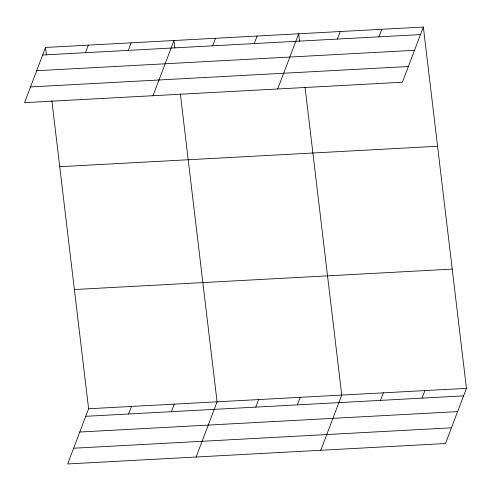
<?xml version="1.0" encoding="UTF-8"?>
<svg xmlns="http://www.w3.org/2000/svg" width="491" height="491" viewBox="0 0 491 491"><rect width="100%" height="100%" fill="white"/><g stroke="black" fill="none" stroke-linecap="round" stroke-linejoin="round"><path stroke-width="0.74" d="M45.516 47.461L24.55 102.656L402.387 82.236L423.352 27.042L45.516 47.461L46.412 54.961M85.477 52.684L88.337 45.147M128.298 50.37L131.158 42.834M153.014 95.714L173.98 40.52L174.876 48.014M212.677 45.81L215.543 38.273M51.868 100.704L88.613 408.764L67.648 463.958L445.484 443.539L466.45 388.344L423.352 27.042M254.24 43.564L257.106 36.027M128.568 413.993L131.435 406.45M277.703 88.975L298.669 33.781L299.565 41.275M171.39 411.679L174.256 404.136M337.366 39.071L340.232 31.534M196.112 457.017L217.077 401.822L180.332 93.756M378.929 36.825L381.795 29.288M255.774 407.119L258.64 399.576M297.337 404.872L300.204 397.329M320.795 450.278L341.761 395.083L305.021 87.017M380.464 400.38L383.324 392.837M422.021 398.133L424.887 390.591M42.649 55.004L420.492 34.579M36.678 70.729L414.514 50.303M30.522 86.932L408.365 66.506M59.736 166.695L437.579 146.269M74.393 289.537L452.229 269.111M88.613 408.764L466.45 388.344M85.747 416.307L463.584 395.887M79.775 432.031L457.612 411.611M73.619 448.234L451.456 427.814"/></g></svg>
